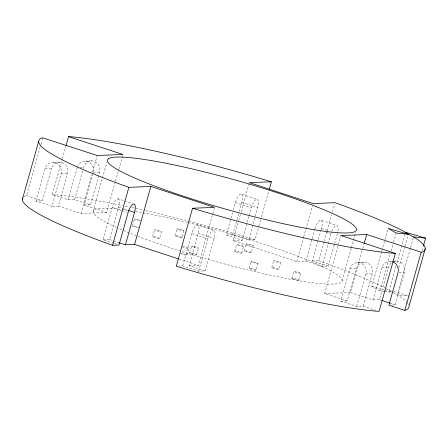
<?xml version="1.0" encoding="UTF-8"?>
<svg xmlns="http://www.w3.org/2000/svg" width="448" height="448" viewBox="0 0 448 448"><rect width="100%" height="100%" fill="white"/><g stroke="black" fill="none" stroke-linecap="round" stroke-linejoin="round"><path stroke-width="0.34" stroke-dasharray="2.24 1.68" d="M24.097 196.683A200.648 23.755 15.7 0 1 26.079 195.703L26.505 195.591L40.734 144.95M40.925 144.284L42.795 137.62M35.991 201.068L45.097 168.678A8.915 8.316 87.8 0 1 55.457 162.77A8.915 8.316 87.8 0 1 61.029 173.908L51.923 206.304L35.991 201.068L42.431 200.822L51.537 168.426A8.915 8.316 87.8 0 1 61.897 162.518A8.915 8.316 87.8 0 1 67.463 173.656L58.358 206.052L51.923 206.304M98.722 175.711L90.546 204.798L74.62 199.567L68.18 199.819L52.254 194.589L62.177 159.275M62.367 158.609L65.923 145.947M68.18 199.819L77.286 167.423M74.62 199.567L83.166 169.159M83.35 168.498L83.72 167.171A8.915 8.316 87.8 0 1 94.086 161.263A8.915 8.316 87.8 0 1 99.652 172.407L98.907 175.05M58.358 206.052L80.942 213.466L91.806 174.821M92.551 172.155L97.238 155.501M115.304 181.815L106.691 212.464L84.106 205.05L93.212 172.654A8.915 8.316 87.8 0 0 87.903 161.605A8.915 8.316 87.8 0 0 77.459 166.874M93.033 211.574L102.301 178.595M102.491 177.923L107.033 161.767M115.494 181.149L118.675 169.82M118.866 169.159L122.987 154.498M113.691 243.303L103.074 239.814L112.179 207.418A8.915 3.041 -71.8 0 1 117.79 198.772L132.395 203.566M103.074 239.814L109.508 239.562L118.614 207.172A8.915 3.041 -71.8 0 0 117.79 198.772M132.591 225.876L134.506 219.055M152.69 236.594L154.605 229.774M159.555 238.538A3.567 0.42 15.7 0 0 154.549 236.74A3.567 0.42 15.7 0 0 154.258 237.418A3.567 0.42 15.7 0 0 159.555 238.538L161.47 231.717A3.567 0.42 15.7 0 0 156.47 229.925A3.567 0.42 15.7 0 0 156.178 230.602A3.567 0.42 15.7 0 0 161.47 231.717M175.218 235.726L177.134 228.906M182.073 237.675A3.567 0.42 15.7 0 0 177.212 235.894A3.567 0.42 15.7 0 0 176.669 236.499A3.567 0.42 15.7 0 0 182.073 237.675L184.005 230.832M182.711 265.966L191.817 233.576A8.915 3.041 -71.8 0 1 197.434 224.924L213.36 230.154A8.915 3.041 -71.8 0 1 214.183 238.554L205.078 270.95L198.638 271.197L182.711 265.966L179.491 266.095M186.917 255.192L188.832 248.371M189.7 252.907L191.615 246.086M205.078 270.95L189.151 265.72L198.251 233.324A8.915 3.041 -71.8 0 0 197.434 224.924M196.571 254.817L198.486 247.996M189.151 265.72L198.274 265.362L214.385 208.062M198.638 271.197L207.743 238.806A8.915 3.041 -71.8 0 1 213.36 230.154M248.87 216.451L242.183 240.251L226.251 235.021L232.574 212.542M233.313 209.899L235.357 202.625A8.915 3.041 -71.8 0 1 240.974 193.973L256.9 199.209A8.915 3.041 -71.8 0 1 257.723 207.603L248.618 239.999L232.691 234.769L226.251 235.021M232.691 234.769L239.008 212.29M239.193 211.63L241.797 202.373A8.915 3.041 -71.8 0 0 240.974 193.973M337.366 233.761L328.261 266.151L321.821 266.403L305.894 261.173L296.766 261.531L233.055 240.604L238.487 221.284M238.672 220.618L240.358 214.62M241.108 211.954L249.161 183.305M234.758 251.154L236.678 244.334M249.06 215.79L251.289 207.855A8.915 3.041 -71.8 0 1 256.9 199.209M241.629 253.058L243.55 246.243A3.567 0.42 15.7 0 0 238.605 244.474A3.567 0.42 15.7 0 0 238.19 245.118A3.567 0.42 15.7 0 0 243.538 246.266M244.418 250.779L246.333 243.958M251.278 252.711A3.567 0.42 15.7 0 0 246.344 250.919A3.567 0.42 15.7 0 0 245.93 251.563A3.567 0.42 15.7 0 0 251.278 252.711L253.204 245.868M248.618 239.999L255.058 239.747L258.804 226.425M258.989 225.758L260.674 219.761M261.425 217.095L268.727 191.111M249.245 268.313L251.16 261.498M256.099 270.267A3.567 0.42 15.7 0 0 251.238 268.481A3.567 0.42 15.7 0 0 250.695 269.086A3.567 0.42 15.7 0 0 256.099 270.267L258.031 263.424M271.779 267.428L273.694 260.607M278.639 269.371A3.567 0.42 15.7 0 0 273.638 267.574A3.567 0.42 15.7 0 0 273.347 268.257A3.567 0.42 15.7 0 0 278.639 269.371L280.56 262.55A3.567 0.42 15.7 0 0 275.554 260.758A3.567 0.42 15.7 0 0 275.262 261.436A3.567 0.42 15.7 0 0 280.56 262.55M291.866 278.186L293.787 271.365M296.766 261.531L303.509 237.541M303.694 236.874L312.312 206.226M298.743 280.095L300.658 273.274A3.567 0.42 15.7 0 0 295.714 271.51A3.567 0.42 15.7 0 0 295.299 272.149A3.567 0.42 15.7 0 0 300.647 273.297M305.894 261.173L314.815 229.443M328.261 266.151L312.329 260.921L320.88 230.513M321.065 229.852L321.434 228.53A8.915 3.041 -71.8 0 0 320.611 220.13L336.543 225.361M312.329 260.921L318.769 260.674L324.01 242.015M324.201 241.349L327.006 231.353M327.197 230.686L331.688 214.698M332.438 212.033L334.69 204.036M321.821 266.403L330.926 234.013A8.915 3.041 -71.8 0 1 331.654 231.801M356.714 306.398L365.82 274.008A8.915 8.316 87.8 0 0 360.248 262.864A8.915 8.316 87.8 0 0 349.888 268.778L340.782 301.168L356.714 306.398L363.149 306.152L372.254 273.756A8.915 8.316 87.8 0 0 366.688 262.618A8.915 8.316 87.8 0 0 356.328 268.526L347.222 300.916L324.638 293.502L340.934 235.536M342.132 280.756L351.21 248.455M351.4 247.778L353.293 241.052M353.483 240.374L355.751 232.299M324.638 293.502L350.386 292.499L362.561 249.189M362.751 248.522L364.062 243.858M383.886 291.396L379.876 290.982L371.823 286.328L381.562 251.681M381.752 251.014L384.748 240.352M384.933 239.691L388.119 228.362M350.386 292.499L372.971 299.919L382.077 267.523A8.915 8.316 87.8 0 1 392.437 261.615M379.876 290.982L390.365 253.669M391.115 251.003L393.361 243.006M393.551 242.34L396.172 233.01M372.971 299.919L379.411 299.667L388.517 267.271A8.915 8.316 87.8 0 1 392.073 262.298M395.959 266.218L389.217 290.203L393.238 291.385M396.9 262.886L404.762 234.903M398.838 267.579L404.645 246.921M404.835 246.254L408.206 234.265M410.385 248.214L397.275 294.857L409.304 296.106L393.904 291.581M410.57 247.548L413.566 236.886M391.474 305.049L395.338 304.898L404.443 272.502A8.915 8.316 87.8 0 0 401.946 263.2A8.915 8.316 87.8 0 0 393.025 261.755M422.044 250.796L423.354 246.131M53.318 162.383L59.752 162.131M85.501 161.129L91.941 160.877M45.097 168.678L51.537 168.426M79.862 167.322L83.72 167.171M61.029 173.908L67.463 173.656M93.212 172.654L99.652 172.407M84.106 205.05L90.546 204.798M80.942 213.466L106.691 212.464M233.055 240.604L242.183 240.251M358.109 262.478L364.543 262.231M390.292 261.229L393.512 261.1M394.156 261.078L396.732 260.977M349.888 268.778L356.328 268.526M382.077 267.523L388.517 267.271M365.82 274.008L372.254 273.756M399.291 272.703L404.443 272.502M340.782 301.168L347.222 300.916M52.254 194.589L53.222 194.65A200.648 23.755 15.7 0 1 122.427 205.565M384.558 291.469L391.244 292.163M371.823 286.328L383.874 289.873M384.546 290.069L391.238 292.034M255.058 239.747L253.226 239.187A200.648 23.755 15.7 0 0 190.126 221.463M241.797 202.373L257.723 207.603M321.434 228.53L328.07 230.709M235.357 202.625L251.289 207.855M326.278 232.484L330.926 234.013M118.614 207.172L123.262 208.695M123.922 208.914L127.904 210.218M198.251 233.324L214.183 238.554M112.179 207.418L121.47 210.47M122.13 210.689L127.439 212.43M191.817 233.576L207.743 238.806M379.411 299.667L381.399 300.322M390.029 303.15L395.338 304.898M26.505 195.591L42.431 200.822M363.149 306.152L375.76 310.29M179.032 259.039L198.274 265.362M109.508 239.562L112.829 240.654M113.49 240.873L118.798 242.614M114.352 243.522L116.346 244.171M318.769 260.674L320.376 261.24A200.648 23.755 15.7 0 1 385.683 288.322M386.271 288.635L399.896 296.531A200.648 23.755 15.7 0 1 407.193 302.702M188.098 222.561A129.31 15.31 15.7 0 1 342.087 281.075A129.31 15.31 15.7 0 1 181.362 251.345M180.74 251.149A129.31 15.31 15.7 0 1 129.808 233.145M129.192 232.893A129.31 15.31 15.7 0 1 118.037 228.161M116.301 227.377A129.31 15.31 15.7 0 1 121.464 209.446M122.181 209.535A129.31 15.31 15.7 0 1 127.394 210.235M135.554 211.495A129.31 15.31 15.7 0 1 142.565 212.71M143.192 212.822A129.31 15.31 15.7 0 1 187.466 222.404M182.51 246.378A3.567 0.42 15.7 0 1 187.606 247.694A3.567 0.42 15.7 0 1 187.729 248.382A3.567 0.42 15.7 0 1 182.599 246.898M139.944 220.92A3.567 0.42 15.7 0 1 135.19 219.509A3.567 0.42 15.7 0 1 135.828 219.078A3.567 0.42 15.7 0 1 140.605 220.466M180.846 253.226A3.567 0.42 15.7 0 1 185.847 254.576A3.567 0.42 15.7 0 1 185.814 255.203A3.567 0.42 15.7 0 1 180.818 253.775M125.098 206.125A200.648 23.755 15.7 0 1 129.147 206.976M131.869 207.558A200.648 23.755 15.7 0 1 134.618 208.158M135.918 208.438A200.648 23.755 15.7 0 1 144.463 210.342M145.796 210.644A200.648 23.755 15.7 0 1 189.459 221.29M407.579 303.195A200.648 23.755 15.7 0 1 408.442 304.59M138.359 227.797A3.567 0.42 15.7 0 1 133.554 226.447A3.567 0.42 15.7 0 1 133.588 225.842A3.567 0.42 15.7 0 1 138.393 227.17M331.867 231.269A8.915 3.041 -71.8 0 1 336.941 225.417A8.915 3.041 -71.8 0 1 337.512 233.206M315 228.782A8.915 3.041 -71.8 0 1 320.611 220.13M247.845 244.742A3.567 0.42 15.7 0 0 253.198 245.89A3.567 0.42 15.7 0 0 248.265 244.098A3.567 0.42 15.7 0 0 247.845 244.742M193.127 246.87A3.567 0.42 15.7 0 0 198.481 248.018A3.567 0.42 15.7 0 0 193.547 246.232A3.567 0.42 15.7 0 0 193.127 246.87M252.616 262.27A3.567 0.42 15.7 0 0 258.02 263.446A3.567 0.42 15.7 0 0 253.154 261.66A3.567 0.42 15.7 0 0 252.616 262.27M178.59 229.678A3.567 0.42 15.7 0 0 183.988 230.854A3.567 0.42 15.7 0 0 179.127 229.074A3.567 0.42 15.7 0 0 178.59 229.678M293.384 278.97A3.567 0.42 15.7 0 0 298.732 280.118A3.567 0.42 15.7 0 0 293.798 278.326A3.567 0.42 15.7 0 0 293.384 278.97M191.212 253.691A3.567 0.42 15.7 0 0 196.56 254.839A3.567 0.42 15.7 0 0 191.626 253.047A3.567 0.42 15.7 0 0 191.212 253.691M236.275 251.938A3.567 0.42 15.7 0 0 241.623 253.086A3.567 0.42 15.7 0 0 236.69 251.294A3.567 0.42 15.7 0 0 236.275 251.938"/><path stroke-width="0.67" d="M22.4 199.304L38.696 141.338M66.114 145.281L68.544 136.618L69.513 136.679A200.648 23.755 15.7 0 1 269.517 181.222L271.348 181.782L269.293 189.112M22.865 197.887A200.648 23.755 15.7 0 0 110.953 244.726L112.56 245.297L128.856 187.326L150.858 186.469L214.57 207.396L192.567 208.253L176.271 266.218L178.102 266.778A200.648 23.755 15.7 0 0 378.112 311.321L379.081 311.382L395.371 253.411L340.934 235.536L366.682 234.534L421.546 252.297A200.648 23.755 15.7 0 0 416.186 238.566L401.979 230.356A200.648 23.755 15.7 0 0 336.672 203.274L335.059 202.703L313.062 203.56L249.351 182.638L271.348 181.782M119.465 242.833L125.434 244.793L134.54 212.402A8.915 3.041 -71.8 0 0 133.722 204.002A8.915 3.041 -71.8 0 0 128.106 212.649L119 245.045L112.56 245.297M125.434 244.793L134.562 244.44L150.858 186.469M364.246 243.197L366.682 234.534M392.437 261.615A8.915 8.316 87.8 0 1 398.003 272.754L388.898 305.15L404.83 310.38L421.12 252.409M423.539 245.465L425.6 238.14L405.513 232.238M425.225 248.696L408.929 306.662A200.648 23.755 15.7 0 1 405.25 310.262L404.83 310.38M395.371 253.411L394.402 253.35A200.648 23.755 15.7 0 1 194.398 208.813L192.567 208.253M413.566 236.886L425.6 238.14M68.544 136.618L122.987 154.498L97.238 155.501L42.375 137.738A200.648 23.755 15.7 0 0 127.243 186.76L128.856 187.326M128.57 210.437L134.54 212.402M382.066 300.535L390.029 303.15M134.562 244.44L178.366 258.826M108.506 158.738L107.71 159.51A129.31 15.31 15.7 0 0 151.889 185.024L158.038 187.342A129.31 15.31 15.7 0 0 215.471 206.209L223.255 208.466A129.31 15.31 15.7 0 0 327.365 231.644L332.203 232.204A129.31 15.31 15.7 0 0 355.415 231.297L356.205 230.524A129.31 15.31 15.7 0 0 312.032 205.01L305.883 202.686A129.31 15.31 15.7 0 0 248.444 183.826L240.66 181.569A129.31 15.31 15.7 0 0 136.556 158.385L131.718 157.83A129.31 15.31 15.7 0 0 108.506 158.738M408.206 234.265L396.172 233.01L388.119 228.362L408.206 234.265"/></g></svg>
